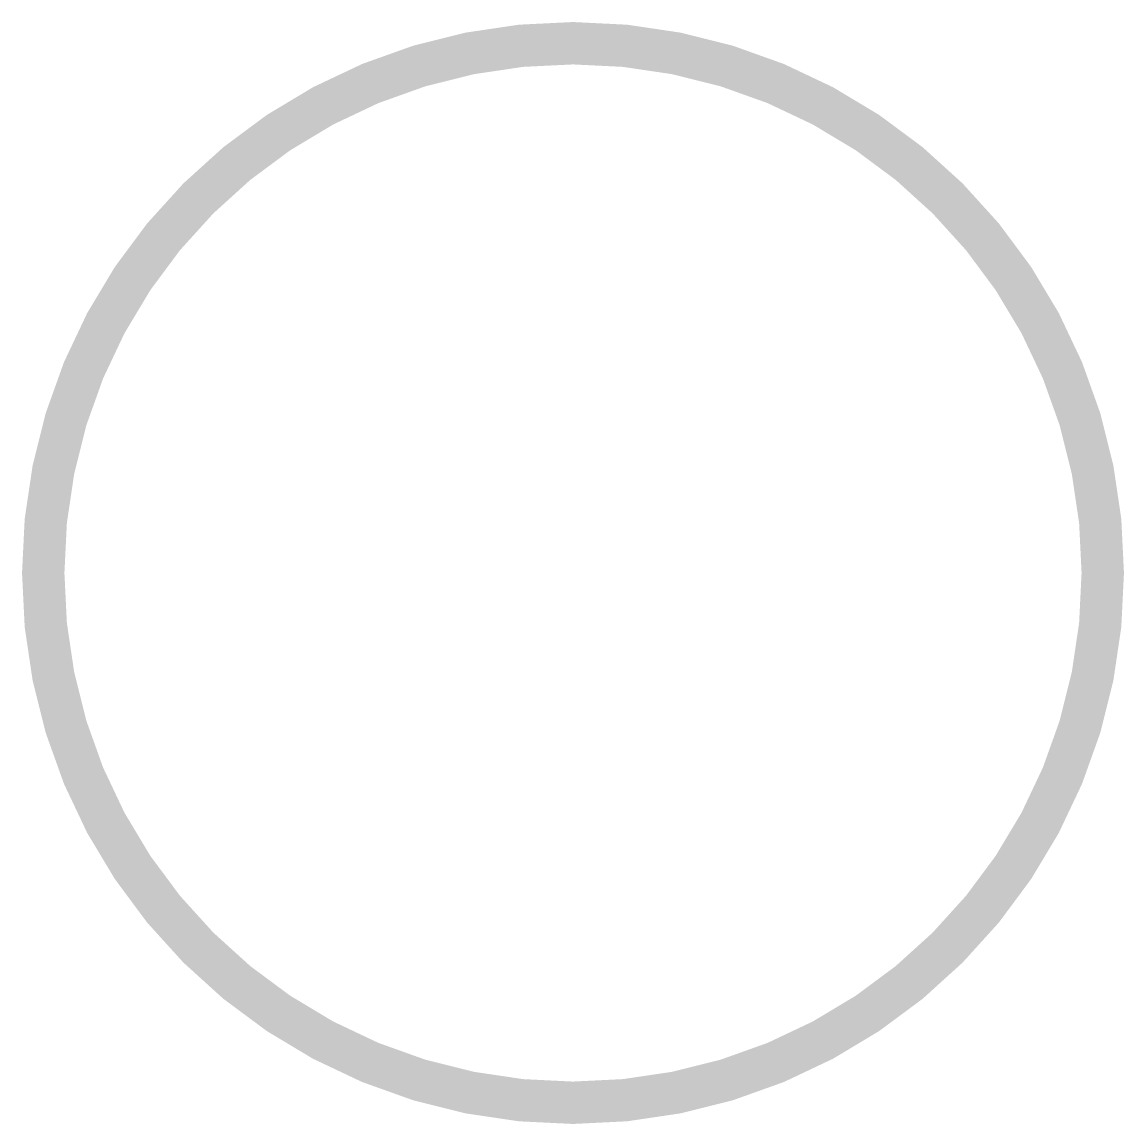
# Model space of a CAD drawing. Extents: x -0.05 to 2.55, y -0.05 to 2.55.
import ezdxf

# ---------------------------------------------------------------- set-up
doc = ezdxf.new("R2010")
doc.units = 0
doc.header["$MEASUREMENT"] = 0
doc.layers.get('0').update_dxf_attribs({"linetype": 'CONTINUOUS'})

msp = doc.modelspace()

# ---------------------------------------------------------------- linework, layer by layer
at = {"color": 7, "const_width": 0.1}
msp.add_lwpolyline([(1.25, 0, 1), (1.25, 2.5, 1), (1.25, 0, 1)], format="xyb", dxfattribs=at)

doc.saveas('drawing.dxf')
